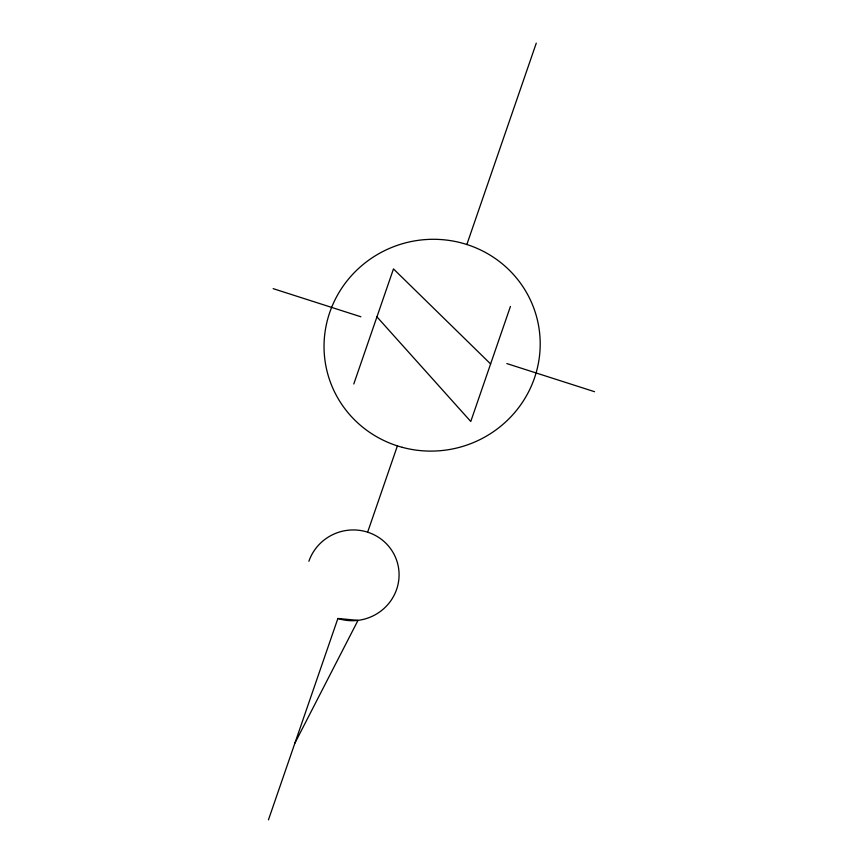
<?xml version="1.0" encoding="UTF-8"?>
<svg xmlns="http://www.w3.org/2000/svg" width="863" height="863" viewBox="0 0 863 863"><rect width="100%" height="100%" fill="white"/><g stroke="black" fill="none" stroke-linecap="round" stroke-linejoin="round"><path stroke-width="1.29" d="M353.798 383.981L393.474 268.911L490.605 363.949M268.447 819.85L337.886 618.48A46.386 45.308 -15.2 0 0 396.624 589.397A46.386 45.308 -15.2 0 0 367.638 532.18L397.401 445.88M466.84 244.52L536.279 43.15M510.443 306.419L470.767 421.489L376.948 316.861M294.898 743.14L358.005 620.357L337.886 618.48M273.15 288.641L360.874 316.775M506.829 363.571L594.553 391.705M308.9 561.263A46.386 45.308 -15.2 0 1 367.638 532.18M402.309 447.336A108.242 105.718 -15.2 0 0 536.991 318.371A108.242 105.718 -15.2 0 0 357.055 269.892A108.242 105.718 -15.2 0 0 402.309 447.336"/></g></svg>
